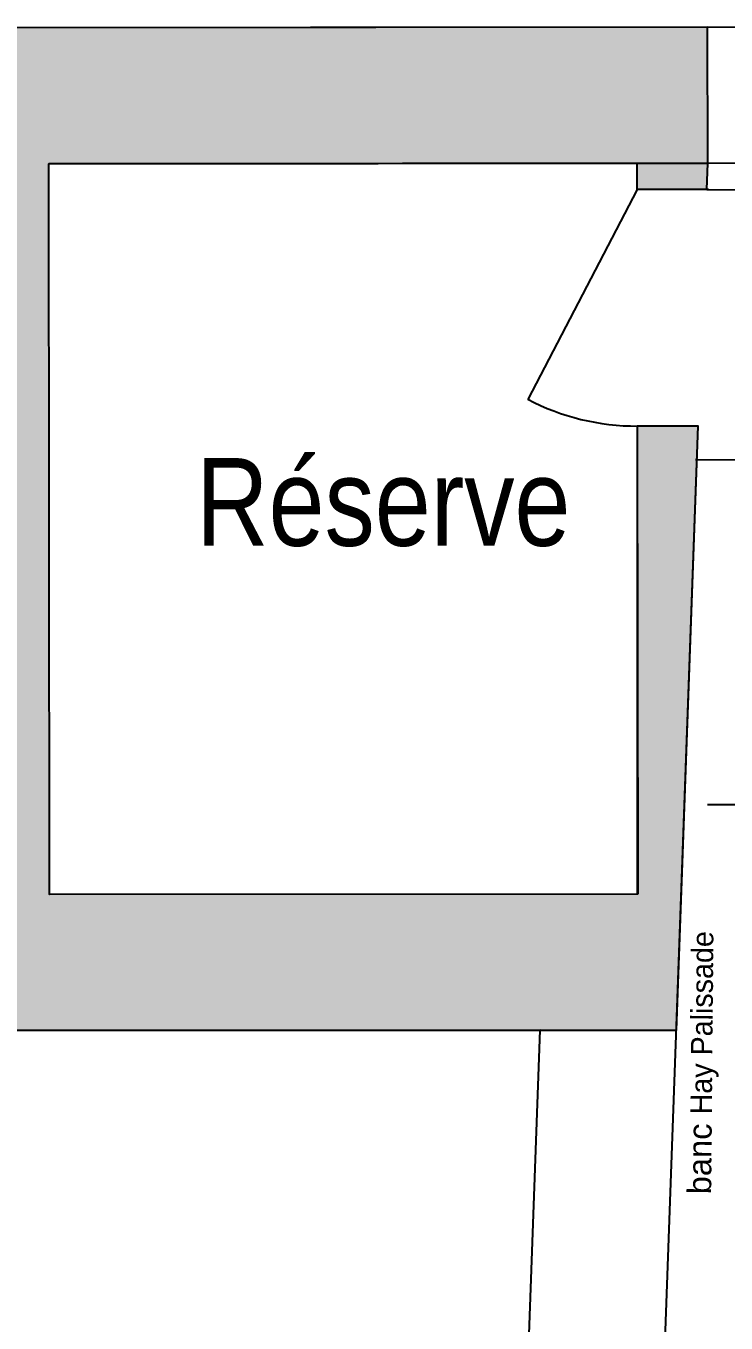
# Model space of a CAD drawing. Extents: x -27 to 25.3, y -8.5 to 57.5.
# Drawn here: x -15.416 to -13.024, y 53.079 to 57.516 of the extents above; entities that cross this region are included whole.
import ezdxf

# ---------------------------------------------------------------- set-up
doc = ezdxf.new("R2010")
doc.units = 0
doc.header["$LTSCALE"] = 0.002
doc.linetypes.add('CACHE', pattern=[0.375, 0.25, -0.125])
for name, color, linetype in [('01-FAC_CHASSIS', 4, 'Continuous'), ('01-STR_MACONNERIE_HACH', 252, 'Continuous'), ('02-CLOISON', 2, 'Continuous'), ('_ANNO-CONCEPT-T', 7, 'Continuous'), ('A-mobilier', 252, 'Continuous'), ('Exit- Etiquette-incendie', 1, 'Continuous')]:
    doc.layers.add(name, color=color, linetype=linetype)
doc.styles.get("Standard").update_dxf_attribs({"font": 'ARIALN.TTF'})
doc.styles.add('verdana', font='swissc.ttf')

# ---------------------------------------------------------------- blocks, each defined once
blk = doc.blocks.new('BLOC_ATT_RENS_100')
at = {"flags": 8}
for tag, p, height in [('N°', (-0.4156, 0.9727), 0.25), ('TITRE', (-0.4156, 0.6753), 0.21), ('SURF', (-0.4156, 0.3727), 0.15), ('EFFECTIF', (-0.4156, 0.0727), 0.15), ('HSP', (-0.4156, -0.2356), 0.15), ('REV.SOL', (-0.4156, -0.5258), 0.15), ('REV.MUR', (-0.4156, -0.8258), 0.15), ('PLAF', (-0.4156, -1.1258), 0.15)]:
    blk.add_attdef(tag, p, '', height=height, dxfattribs=at)
at = {"layer": 'Exit- Etiquette-incendie', "flags": 8}
for tag, p in [('EFFECTIF.MAX', (-0.4156, -1.414)), ('SURF.PROG', (-0.4156, -1.6479))]:
    blk.add_attdef(tag, p, '', height=0.15, dxfattribs=at)
blk = doc.blocks.new('Xref-R4-2018-11')
at = {"layer": '01-STR_MACONNERIE_HACH'}
h = blk.add_hatch(color=256, dxfattribs=at)
h.dxf.hatch_style = 1
h.paths.add_polyline_path([(-10.3615, 50.1775), (-10.3619, 50.6424), (-13.0784, 50.6399), (-13.0753, 47.2101), (-10.9339, 47.212), (-10.4687, 47.212), (-10.394, 49.2781), (-10.6023, 49.2779), (-10.6023, 47.6773), (-12.6108, 47.6754), (-12.6131, 50.1754)])
h = blk.add_hatch(color=256, dxfattribs=at)
h.dxf.hatch_style = 1
h.paths.add_polyline_path([(-10.6031, 50.1773), (-10.603, 50.0873), (-10.3648, 50.0875), (-10.3615, 50.1775)])
for p, q in [((-5.6987, 50.6466), (-13.0784, 50.6399)), ((-6.1634, 50.1813), (-12.6131, 50.1754)), ((-12.6108, 47.6754), (-12.6131, 50.1754)), ((-10.6008, 47.6773), (-12.6108, 47.6754))]:
    blk.add_line(p, q)
for points in [[(-10.3615, 50.1775), (-10.3619, 50.6424), (-13.0784, 50.6399), (-13.0753, 47.2101), (-10.9339, 47.212), (-10.4687, 47.212), (-10.4687, 47.212), (-10.394, 49.2781), (-10.6023, 49.2779), (-10.6023, 47.6773), (-12.6108, 47.6754), (-12.6131, 50.1754), (-10.3615, 50.1775)], [(-11.3053, 36.9385), (-10.9339, 47.212), (-13.0753, 47.2101), (-13.0784, 50.6399)], [(-10.3594, 50.0875), (-10.603, 50.0873), (-10.6031, 50.1766)], [(-10.3648, 50.0875), (-10.3615, 50.1775)], [(-10.3648, 50.0875), (-9.6933, 50.0835)], [(-10.8402, 36.9333), (-10.394, 49.2781)], [(-10.394, 49.2781), (-10.6023, 49.2779), (-10.6008, 47.6773)], [(-10.4036, 49.1635), (-9.7322, 49.1595)]]:
    blk.add_lwpolyline(points)
at = {"layer": '01-FAC_CHASSIS', "linetype": 'Continuous'}
blk.add_line((-10.603, 50.0873), (-10.977, 49.3694), dxfattribs=at)
blk.add_arc((-10.603, 50.0873), 0.8094, 242.4843, 270.0979, dxfattribs=at)
ref = blk.add_blockref('BLOC_ATT_RENS_100', (-11.6946, 48.1903), dxfattribs=dict(zscale=1.942798073750938))
ref.add_attrib('TITRE', 'Réserve', (-12.1103, 48.8684), dxfattribs={"height": 0.3, "rotation": 360, "style": 'verdana', "flags": 8})
blk = doc.blocks.new('A$C0E126796')
at = {"layer": '02-CLOISON', "linetype": 'CACHE'}
blk.add_line((5.1272, 16.7835), (1.3491, 16.7835), dxfattribs=at)
at = {"layer": '_ANNO-CONCEPT-T', "insert": (1.3599, 15.452), "char_height": 0.08, "width": 1.472401, "attachment_point": 1, "rotation": 89.5012}
blk.add_mtext('{\\fArial|b0|i0|c0|p34;banc \\fMangal|b0|i0|c0|p2;\\H0.91667x;Hay Palissade}', dxfattribs=at)

msp = doc.modelspace()

# ---------------------------------------------------------------- block references
at = {"ltscale": 0.01}
msp.add_blockref('Xref-R4-2018-11', (-2.7244, 6.8691), dxfattribs=at)
at = {"layer": 'A-mobilier', "color": 30, "ltscale": 0.01, "true_color": 0xff7f00}
msp.add_blockref('A$C0E126796', (-14.5144, 38.0676), dxfattribs=at)

doc.saveas('drawing.dxf')
